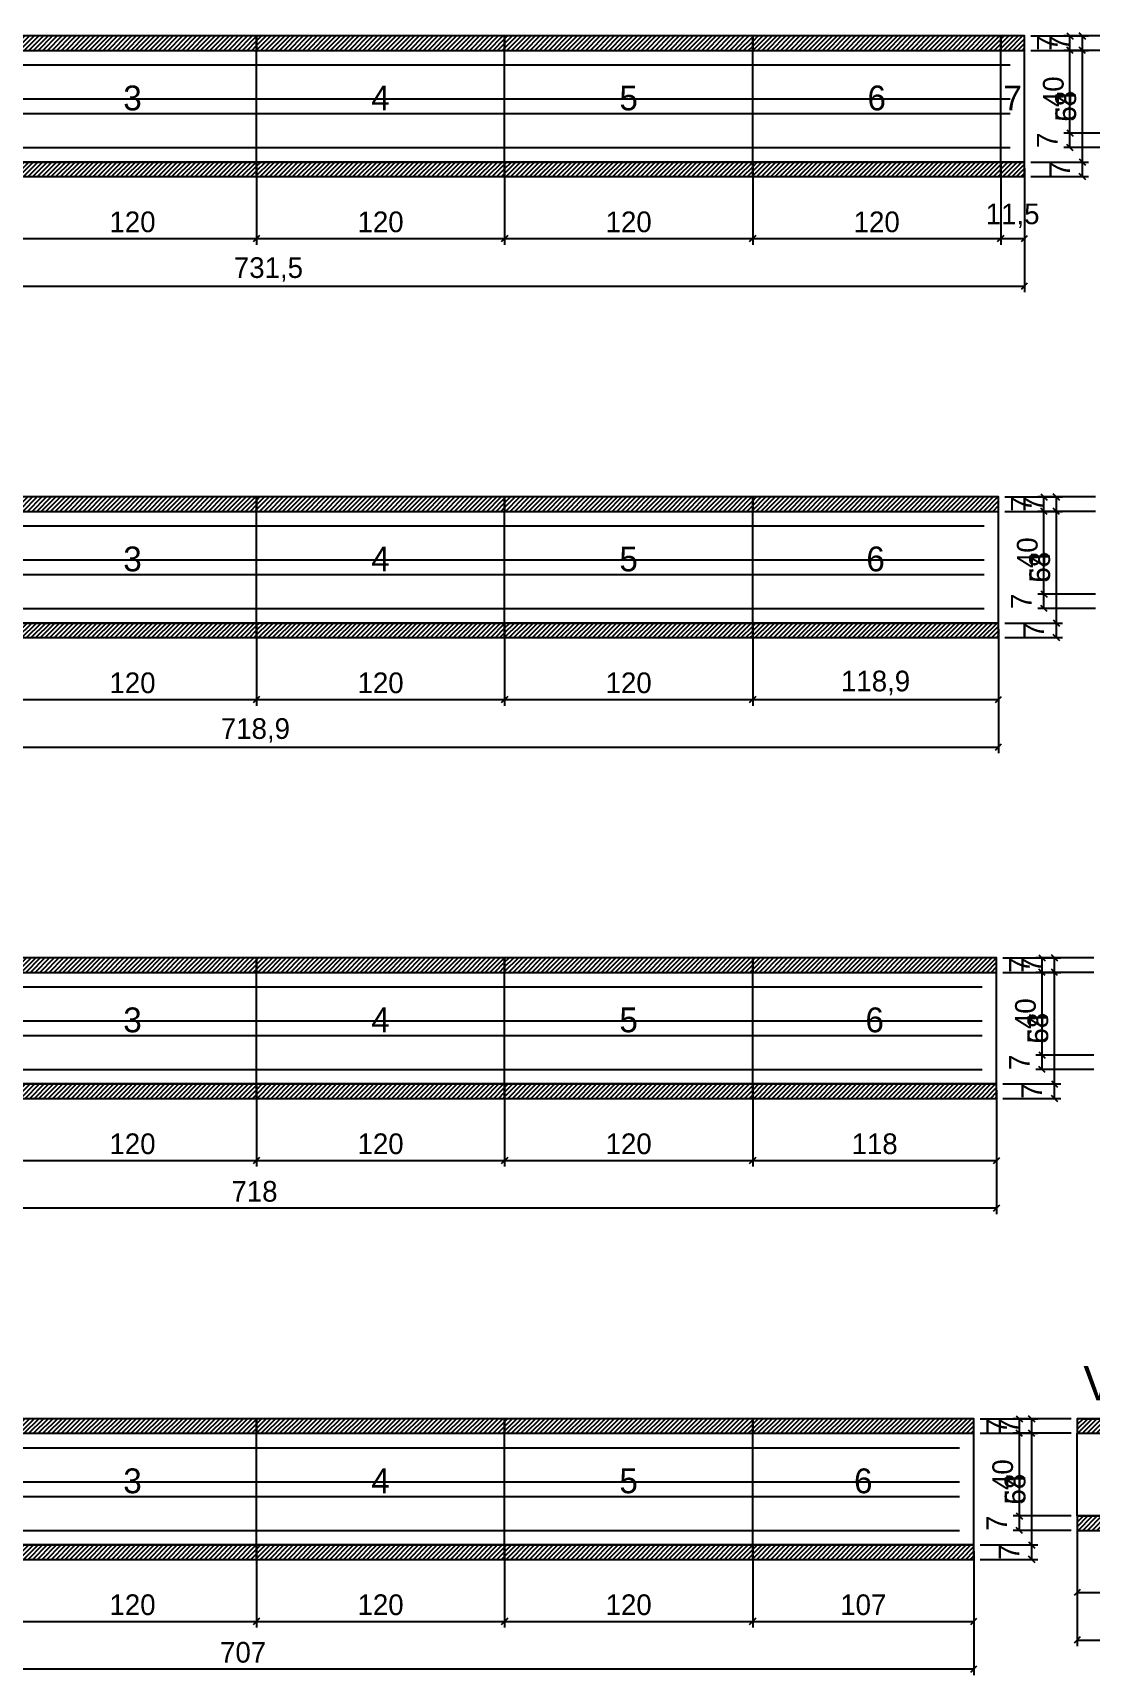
# Model space of a CAD drawing. Extents: x -10500 to 3070, y -11287 to 1250.
# Drawn here: x 449 to 960, y -3462 to -2668 of the extents above; entities that cross this region are included whole.
import ezdxf
from ezdxf.enums import TextEntityAlignment as Align

# ---------------------------------------------------------------- set-up
doc = ezdxf.new("R2010")
doc.units = 0
for name, color, linetype in [('5', 5, 'Continuous'), ('COTA', 241, 'Continuous'), ('NOMENCLATURA', 7, 'Continuous'), ('Painéis', 200, 'Continuous'), ('SARR_2.2x7', 40, 'Continuous'), ('SCO-___-LAJ', 224, 'Continuous')]:
    doc.layers.add(name, color=color, linetype=linetype)
doc.dimstyles.new('PAINEL', dxfattribs={"dimtxt": 10, "dimasz": 3, "dimexe": 3, "dimexo": 3, "dimgap": 3, "dimtad": 1, "dimblk": 'OBLIQUE', "dimblk1": 'OBLIQUE', "dimcen": 2.5, "dimclrd": 4, "dimclre": 4, "dimclrt": 240, "dimazin": 3, "dimtfac": 1, "dimtmove": 0, "dimatfit": 3})

# ---------------------------------------------------------------- blocks, each defined once
blk = doc.blocks.new('_OBLIQUE')
at = {"color": 0, "linetype": 'BYBLOCK'}
blk.add_line((-0.5, -0.5), (0.5, 0.5), dxfattribs=at)

msp = doc.modelspace()

# ---------------------------------------------------------------- hatches: boundary and pattern name
at = {"layer": 'COTA'}
h = msp.add_hatch(dxfattribs=at)
h.set_pattern_fill('ANSI31', scale=0.5)
h.paths.add_polyline_path([(437, -2676), (557, -2676), (557, -2669), (437, -2669)])
h = msp.add_hatch(dxfattribs=at)
h.set_pattern_fill('ANSI31', scale=0.5)
h.paths.add_polyline_path([(557, -2676), (677, -2676), (677, -2669), (557, -2669)])
h = msp.add_hatch(dxfattribs=at)
h.set_pattern_fill('ANSI31', scale=0.5)
h.paths.add_polyline_path([(677, -2676), (797, -2676), (797, -2669), (677, -2669)])
h = msp.add_hatch(dxfattribs=at)
h.set_pattern_fill('ANSI31', scale=0.5)
h.paths.add_polyline_path([(797, -2676), (917, -2676), (917, -2669), (797, -2669)])
h = msp.add_hatch(dxfattribs=at)
h.set_pattern_fill('ANSI31', scale=0.5)
h.paths.add_polyline_path([(917, -2676), (928.5, -2676), (928.5, -2669), (917, -2669)])
h = msp.add_hatch(dxfattribs=at)
h.set_pattern_fill('ANSI31', scale=0.5)
h.paths.add_polyline_path([(437, -2737), (557, -2737), (557, -2730), (437, -2730)])
h = msp.add_hatch(dxfattribs=at)
h.set_pattern_fill('ANSI31', scale=0.5)
h.paths.add_polyline_path([(557, -2737), (677, -2737), (677, -2730), (557, -2730)])
h = msp.add_hatch(dxfattribs=at)
h.set_pattern_fill('ANSI31', scale=0.5)
h.paths.add_polyline_path([(677, -2737), (797, -2737), (797, -2730), (677, -2730)])
h = msp.add_hatch(dxfattribs=at)
h.set_pattern_fill('ANSI31', scale=0.5)
h.paths.add_polyline_path([(797, -2737), (917, -2737), (917, -2730), (797, -2730)])
h = msp.add_hatch(dxfattribs=at)
h.set_pattern_fill('ANSI31', scale=0.5)
h.paths.add_polyline_path([(917, -2737), (928.5, -2737), (928.5, -2730), (917, -2730)])
h = msp.add_hatch(dxfattribs=at)
h.set_pattern_fill('ANSI31', scale=0.5)
h.paths.add_polyline_path([(437, -2899), (557, -2899), (557, -2892), (437, -2892)])
h = msp.add_hatch(dxfattribs=at)
h.set_pattern_fill('ANSI31', scale=0.5)
h.paths.add_polyline_path([(557, -2899), (677, -2899), (677, -2892), (557, -2892)])
h = msp.add_hatch(dxfattribs=at)
h.set_pattern_fill('ANSI31', scale=0.5)
h.paths.add_polyline_path([(677, -2899), (797, -2899), (797, -2892), (677, -2892)])
h = msp.add_hatch(dxfattribs=at)
h.set_pattern_fill('ANSI31', scale=0.5)
h.paths.add_polyline_path([(797, -2899), (915.9, -2899), (915.9, -2892), (797, -2892)])
h = msp.add_hatch(dxfattribs=at)
h.set_pattern_fill('ANSI31', scale=0.5)
h.paths.add_polyline_path([(437, -2960), (557, -2960), (557, -2953), (437, -2953)])
h = msp.add_hatch(dxfattribs=at)
h.set_pattern_fill('ANSI31', scale=0.5)
h.paths.add_polyline_path([(557, -2960), (677, -2960), (677, -2953), (557, -2953)])
h = msp.add_hatch(dxfattribs=at)
h.set_pattern_fill('ANSI31', scale=0.5)
h.paths.add_polyline_path([(677, -2960), (797, -2960), (797, -2953), (677, -2953)])
h = msp.add_hatch(dxfattribs=at)
h.set_pattern_fill('ANSI31', scale=0.5)
h.paths.add_polyline_path([(797, -2960), (915.9, -2960), (915.9, -2953), (797, -2953)])
h = msp.add_hatch(dxfattribs=at)
h.set_pattern_fill('ANSI31', scale=0.5)
h.paths.add_polyline_path([(437, -3122), (557, -3122), (557, -3115), (437, -3115)])
h = msp.add_hatch(dxfattribs=at)
h.set_pattern_fill('ANSI31', scale=0.5)
h.paths.add_polyline_path([(557, -3122), (677, -3122), (677, -3115), (557, -3115)])
h = msp.add_hatch(dxfattribs=at)
h.set_pattern_fill('ANSI31', scale=0.5)
h.paths.add_polyline_path([(677, -3122), (797, -3122), (797, -3115), (677, -3115)])
h = msp.add_hatch(dxfattribs=at)
h.set_pattern_fill('ANSI31', scale=0.5)
h.paths.add_polyline_path([(797, -3122), (915, -3122), (915, -3115), (797, -3115)])
h = msp.add_hatch(dxfattribs=at)
h.set_pattern_fill('ANSI31', scale=0.5)
h.paths.add_polyline_path([(437, -3183), (557, -3183), (557, -3176), (437, -3176)])
h = msp.add_hatch(dxfattribs=at)
h.set_pattern_fill('ANSI31', scale=0.5)
h.paths.add_polyline_path([(557, -3183), (677, -3183), (677, -3176), (557, -3176)])
h = msp.add_hatch(dxfattribs=at)
h.set_pattern_fill('ANSI31', scale=0.5)
h.paths.add_polyline_path([(677, -3183), (797, -3183), (797, -3176), (677, -3176)])
h = msp.add_hatch(dxfattribs=at)
h.set_pattern_fill('ANSI31', scale=0.5)
h.paths.add_polyline_path([(797, -3183), (915, -3183), (915, -3176), (797, -3176)])
h = msp.add_hatch(dxfattribs=at)
h.set_pattern_fill('ANSI31', scale=0.5)
h.paths.add_polyline_path([(437, -3345), (557, -3345), (557, -3338), (437, -3338)])
h = msp.add_hatch(dxfattribs=at)
h.set_pattern_fill('ANSI31', scale=0.5)
h.paths.add_polyline_path([(557, -3345), (677, -3345), (677, -3338), (557, -3338)])
h = msp.add_hatch(dxfattribs=at)
h.set_pattern_fill('ANSI31', scale=0.5)
h.paths.add_polyline_path([(677, -3345), (797, -3345), (797, -3338), (677, -3338)])
h = msp.add_hatch(dxfattribs=at)
h.set_pattern_fill('ANSI31', scale=0.5)
h.paths.add_polyline_path([(797, -3345), (904, -3345), (904, -3338), (797, -3338)])
h = msp.add_hatch(dxfattribs=at)
h.set_pattern_fill('ANSI31', scale=0.5)
h.paths.add_polyline_path([(954, -3345), (1074, -3345), (1074, -3338), (954, -3338)])
h = msp.add_hatch(dxfattribs=at)
h.set_pattern_fill('ANSI31', scale=0.5)
h.paths.add_polyline_path([(954, -3392), (1074, -3392), (1074, -3385), (954, -3385)])
h = msp.add_hatch(dxfattribs=at)
h.set_pattern_fill('ANSI31', scale=0.5)
h.paths.add_polyline_path([(437, -3406), (557, -3406), (557, -3399), (437, -3399)])
h = msp.add_hatch(dxfattribs=at)
h.set_pattern_fill('ANSI31', scale=0.5)
h.paths.add_polyline_path([(557, -3406), (677, -3406), (677, -3399), (557, -3399)])
h = msp.add_hatch(dxfattribs=at)
h.set_pattern_fill('ANSI31', scale=0.5)
h.paths.add_polyline_path([(677, -3406), (797, -3406), (797, -3399), (677, -3399)])
h = msp.add_hatch(dxfattribs=at)
h.set_pattern_fill('ANSI31', scale=0.5)
h.paths.add_polyline_path([(797, -3406), (904, -3406), (904, -3399), (797, -3399)])

# ---------------------------------------------------------------- linework, layer by layer
at = {"layer": 'Painéis'}
for p, q in [((437, -2676), (557, -2676)), ((557, -2730), (557, -2676)), ((557, -2730), (557, -2676)), ((557, -2676), (677, -2676)), ((557, -2730), (557, -2676)), ((677, -2730), (677, -2676)), ((677, -2730), (677, -2676)), ((677, -2676), (797, -2676)), ((677, -2730), (677, -2676)), ((797, -2730), (797, -2676)), ((797, -2730), (797, -2676)), ((797, -2676), (917, -2676)), ((797, -2730), (797, -2676)), ((917, -2730), (917, -2676)), ((917, -2730), (917, -2676)), ((917, -2676), (928.5, -2676)), ((917, -2730), (917, -2676)), ((928.5, -2730), (928.5, -2676)), ((437, -2730), (557, -2730)), ((557, -2730), (677, -2730)), ((677, -2730), (797, -2730)), ((797, -2730), (917, -2730)), ((917, -2730), (928.5, -2730)), ((437, -2899), (557, -2899)), ((557, -2953), (557, -2899)), ((557, -2953), (557, -2899)), ((557, -2899), (677, -2899)), ((557, -2953), (557, -2899)), ((677, -2953), (677, -2899)), ((677, -2953), (677, -2899)), ((677, -2899), (797, -2899)), ((677, -2953), (677, -2899)), ((797, -2953), (797, -2899)), ((797, -2953), (797, -2899)), ((797, -2899), (915.9, -2899)), ((797, -2953), (797, -2899)), ((915.9, -2953), (915.9, -2899)), ((437, -2953), (557, -2953)), ((557, -2953), (677, -2953)), ((677, -2953), (797, -2953)), ((797, -2953), (915.9, -2953)), ((437, -3122), (557, -3122)), ((557, -3176), (557, -3122)), ((557, -3176), (557, -3122)), ((557, -3122), (677, -3122)), ((557, -3176), (557, -3122)), ((677, -3176), (677, -3122)), ((677, -3176), (677, -3122)), ((677, -3122), (797, -3122)), ((677, -3176), (677, -3122)), ((797, -3176), (797, -3122)), ((797, -3176), (797, -3122)), ((797, -3122), (915, -3122)), ((797, -3176), (797, -3122)), ((915, -3176), (915, -3122)), ((437, -3176), (557, -3176)), ((557, -3176), (677, -3176)), ((677, -3176), (797, -3176)), ((797, -3176), (915, -3176)), ((437, -3345), (557, -3345)), ((557, -3399), (557, -3345)), ((557, -3399), (557, -3345)), ((557, -3345), (677, -3345)), ((557, -3399), (557, -3345)), ((677, -3399), (677, -3345)), ((677, -3399), (677, -3345)), ((677, -3345), (797, -3345)), ((677, -3399), (677, -3345)), ((797, -3399), (797, -3345)), ((797, -3399), (797, -3345)), ((797, -3345), (904, -3345)), ((797, -3399), (797, -3345)), ((904, -3399), (904, -3345)), ((954, -3345), (1074, -3345)), ((954, -3385), (954, -3345)), ((954, -3385), (1074, -3385)), ((437, -3399), (557, -3399)), ((557, -3399), (677, -3399)), ((677, -3399), (797, -3399)), ((797, -3399), (904, -3399))]:
    msp.add_line(p, q, dxfattribs=at)
at = {"layer": 'SARR_2.2x7'}
for points in [[(437, -2683), (557, -2683)], [(437, -2683), (557, -2683)], [(557, -2683), (677, -2683)], [(557, -2683), (677, -2683)], [(677, -2683), (797, -2683)], [(677, -2683), (797, -2683)], [(797, -2683), (917, -2683)], [(797, -2683), (917, -2683)], [(917, -2683), (921.5, -2683)], [(917, -2683), (921.5, -2683)], [(437, -2699.5), (557, -2699.5)], [(437, -2699.5), (557, -2699.5)], [(557, -2699.5), (677, -2699.5)], [(557, -2699.5), (677, -2699.5)], [(677, -2699.5), (797, -2699.5)], [(677, -2699.5), (797, -2699.5)], [(797, -2699.5), (917, -2699.5)], [(797, -2699.5), (917, -2699.5)], [(917, -2699.5), (921.5, -2699.5)], [(917, -2699.5), (921.5, -2699.5)], [(437, -2706.5), (557, -2706.5)], [(437, -2706.5), (557, -2706.5)], [(557, -2706.5), (677, -2706.5)], [(557, -2706.5), (677, -2706.5)], [(677, -2706.5), (797, -2706.5)], [(677, -2706.5), (797, -2706.5)], [(797, -2706.5), (917, -2706.5)], [(797, -2706.5), (917, -2706.5)], [(917, -2706.5), (921.5, -2706.5)], [(917, -2706.5), (921.5, -2706.5)], [(437, -2723), (557, -2723)], [(437, -2723), (557, -2723)], [(557, -2723), (677, -2723)], [(557, -2723), (677, -2723)], [(677, -2723), (797, -2723)], [(677, -2723), (797, -2723)], [(797, -2723), (917, -2723)], [(797, -2723), (917, -2723)], [(917, -2723), (921.5, -2723)], [(917, -2723), (921.5, -2723)], [(437, -2906), (557, -2906)], [(437, -2906), (557, -2906)], [(557, -2906), (677, -2906)], [(557, -2906), (677, -2906)], [(677, -2906), (797, -2906)], [(677, -2906), (797, -2906)], [(797, -2906), (908.9, -2906)], [(797, -2906), (908.9, -2906)], [(437, -2922.5), (557, -2922.5)], [(437, -2922.5), (557, -2922.5)], [(557, -2922.5), (677, -2922.5)], [(557, -2922.5), (677, -2922.5)], [(677, -2922.5), (797, -2922.5)], [(677, -2922.5), (797, -2922.5)], [(797, -2922.5), (908.9, -2922.5)], [(797, -2922.5), (908.9, -2922.5)], [(437, -2929.5), (557, -2929.5)], [(437, -2929.5), (557, -2929.5)], [(557, -2929.5), (677, -2929.5)], [(557, -2929.5), (677, -2929.5)], [(677, -2929.5), (797, -2929.5)], [(677, -2929.5), (797, -2929.5)], [(797, -2929.5), (908.9, -2929.5)], [(797, -2929.5), (908.9, -2929.5)], [(437, -2946), (557, -2946)], [(437, -2946), (557, -2946)], [(557, -2946), (677, -2946)], [(557, -2946), (677, -2946)], [(677, -2946), (797, -2946)], [(677, -2946), (797, -2946)], [(797, -2946), (908.9, -2946)], [(797, -2946), (908.9, -2946)], [(437, -3129), (557, -3129)], [(437, -3129), (557, -3129)], [(557, -3129), (677, -3129)], [(557, -3129), (677, -3129)], [(677, -3129), (797, -3129)], [(677, -3129), (797, -3129)], [(797, -3129), (908, -3129)], [(797, -3129), (908, -3129)], [(437, -3145.5), (557, -3145.5)], [(437, -3145.5), (557, -3145.5)], [(557, -3145.5), (677, -3145.5)], [(557, -3145.5), (677, -3145.5)], [(677, -3145.5), (797, -3145.5)], [(677, -3145.5), (797, -3145.5)], [(797, -3145.5), (908, -3145.5)], [(797, -3145.5), (908, -3145.5)], [(437, -3152.5), (557, -3152.5)], [(437, -3152.5), (557, -3152.5)], [(557, -3152.5), (677, -3152.5)], [(557, -3152.5), (677, -3152.5)], [(677, -3152.5), (797, -3152.5)], [(677, -3152.5), (797, -3152.5)], [(797, -3152.5), (908, -3152.5)], [(797, -3152.5), (908, -3152.5)], [(437, -3169), (557, -3169)], [(437, -3169), (557, -3169)], [(557, -3169), (677, -3169)], [(557, -3169), (677, -3169)], [(677, -3169), (797, -3169)], [(677, -3169), (797, -3169)], [(797, -3169), (908, -3169)], [(797, -3169), (908, -3169)], [(437, -3352), (557, -3352)], [(437, -3352), (557, -3352)], [(557, -3352), (677, -3352)], [(557, -3352), (677, -3352)], [(677, -3352), (797, -3352)], [(677, -3352), (797, -3352)], [(797, -3352), (897, -3352)], [(797, -3352), (897, -3352)], [(437, -3368.5), (557, -3368.5)], [(437, -3368.5), (557, -3368.5)], [(557, -3368.5), (677, -3368.5)], [(557, -3368.5), (677, -3368.5)], [(677, -3368.5), (797, -3368.5)], [(677, -3368.5), (797, -3368.5)], [(797, -3368.5), (897, -3368.5)], [(797, -3368.5), (897, -3368.5)], [(437, -3375.5), (557, -3375.5)], [(437, -3375.5), (557, -3375.5)], [(557, -3375.5), (677, -3375.5)], [(557, -3375.5), (677, -3375.5)], [(677, -3375.5), (797, -3375.5)], [(677, -3375.5), (797, -3375.5)], [(797, -3375.5), (897, -3375.5)], [(797, -3375.5), (897, -3375.5)], [(437, -3392), (557, -3392)], [(437, -3392), (557, -3392)], [(557, -3392), (677, -3392)], [(557, -3392), (677, -3392)], [(677, -3392), (797, -3392)], [(677, -3392), (797, -3392)], [(797, -3392), (897, -3392)], [(797, -3392), (897, -3392)]]:
    msp.add_lwpolyline(points, dxfattribs=at)
at = {"layer": 'SCO-___-LAJ'}
for points in [[(437, -2676), (557, -2676), (557, -2669), (437, -2669)], [(557, -2676), (677, -2676), (677, -2669), (557, -2669)], [(677, -2676), (797, -2676), (797, -2669), (677, -2669)], [(797, -2676), (917, -2676), (917, -2669), (797, -2669)], [(917, -2676), (928.5, -2676), (928.5, -2669), (917, -2669)], [(437, -2737), (557, -2737), (557, -2730), (437, -2730)], [(557, -2737), (677, -2737), (677, -2730), (557, -2730)], [(677, -2737), (797, -2737), (797, -2730), (677, -2730)], [(797, -2737), (917, -2737), (917, -2730), (797, -2730)], [(917, -2737), (928.5, -2737), (928.5, -2730), (917, -2730)], [(437, -2899), (557, -2899), (557, -2892), (437, -2892)], [(557, -2899), (677, -2899), (677, -2892), (557, -2892)], [(677, -2899), (797, -2899), (797, -2892), (677, -2892)], [(797, -2899), (915.9, -2899), (915.9, -2892), (797, -2892)], [(437, -2960), (557, -2960), (557, -2953), (437, -2953)], [(557, -2960), (677, -2960), (677, -2953), (557, -2953)], [(677, -2960), (797, -2960), (797, -2953), (677, -2953)], [(797, -2960), (915.9, -2960), (915.9, -2953), (797, -2953)], [(437, -3122), (557, -3122), (557, -3115), (437, -3115)], [(557, -3122), (677, -3122), (677, -3115), (557, -3115)], [(677, -3122), (797, -3122), (797, -3115), (677, -3115)], [(797, -3122), (915, -3122), (915, -3115), (797, -3115)], [(437, -3183), (557, -3183), (557, -3176), (437, -3176)], [(557, -3183), (677, -3183), (677, -3176), (557, -3176)], [(677, -3183), (797, -3183), (797, -3176), (677, -3176)], [(797, -3183), (915, -3183), (915, -3176), (797, -3176)], [(437, -3345), (557, -3345), (557, -3338), (437, -3338)], [(557, -3345), (677, -3345), (677, -3338), (557, -3338)], [(677, -3345), (797, -3345), (797, -3338), (677, -3338)], [(797, -3345), (904, -3345), (904, -3338), (797, -3338)], [(954, -3345), (1074, -3345), (1074, -3338), (954, -3338)], [(954, -3392), (1074, -3392), (1074, -3385), (954, -3385)], [(437, -3406), (557, -3406), (557, -3399), (437, -3399)], [(557, -3406), (677, -3406), (677, -3399), (557, -3399)], [(677, -3406), (797, -3406), (797, -3399), (677, -3399)], [(797, -3406), (904, -3406), (904, -3399), (797, -3399)]]:
    msp.add_lwpolyline(points, close=True, dxfattribs=at)

# ---------------------------------------------------------------- texts
at = {"layer": '5'}
for s, p in [('3', (497, -2699)), ('4', (617, -2699)), ('5', (737, -2699)), ('6', (857, -2699)), ('7', (922.75, -2699)), ('3', (497, -2922)), ('4', (617, -2922)), ('5', (737, -2922)), ('6', (856.45, -2922)), ('3', (497, -3145)), ('4', (617, -3145)), ('5', (737, -3145)), ('6', (856, -3145)), ('3', (497, -3368)), ('4', (617, -3368)), ('5', (737, -3368)), ('6', (850.5, -3368))]:
    msp.add_text(s, height=12, dxfattribs=at).set_placement(p, align=Align.MIDDLE_CENTER)
at = {"layer": 'NOMENCLATURA'}
msp.add_text('V435.B', height=16.5, dxfattribs=at).set_placement((957, -3329))

# ---------------------------------------------------------------- dimensions: what is measured, and where the dimension line sits
at = {"layer": 'COTA'}
for base, p1, p2 in [((956.5, -2737), (928.5, -2737), (928.5, -2669)), ((956.5, -2676), (928.5, -2676), (928.5, -2669)), ((950.5, -2676), (978.5, -2676), (978.5, -2669)), ((956.5, -2730), (928.5, -2730), (928.5, -2676)), ((950.5, -2716), (978.5, -2716), (978.5, -2676)), ((950.5, -2723), (978.5, -2723), (978.5, -2716)), ((956.5, -2737), (928.5, -2737), (928.5, -2730)), ((943.9, -2960), (915.9, -2960), (915.9, -2892)), ((943.9, -2899), (915.9, -2899), (915.9, -2892)), ((937.9, -2899), (965.9, -2899), (965.9, -2892)), ((943.9, -2953), (915.9, -2953), (915.9, -2899)), ((937.9, -2939), (965.9, -2939), (965.9, -2899)), ((937.9, -2946), (965.9, -2946), (965.9, -2939)), ((943.9, -2960), (915.9, -2960), (915.9, -2953)), ((943, -3183), (915, -3183), (915, -3115)), ((943, -3122), (915, -3122), (915, -3115)), ((937, -3122), (965, -3122), (965, -3115)), ((943, -3176), (915, -3176), (915, -3122)), ((937, -3162), (965, -3162), (965, -3122)), ((937, -3169), (965, -3169), (965, -3162)), ((943, -3183), (915, -3183), (915, -3176)), ((932, -3406), (904, -3406), (904, -3338)), ((932, -3345), (904, -3345), (904, -3338)), ((926, -3345), (954, -3345), (954, -3338)), ((982, -3392), (954, -3392), (954, -3338)), ((932, -3399), (904, -3399), (904, -3345)), ((926, -3385), (954, -3385), (954, -3345)), ((926, -3392), (954, -3392), (954, -3385)), ((932, -3406), (904, -3406), (904, -3399))]:
    msp.add_linear_dim(base=base, p1=p1, p2=p2, angle=90, dimstyle='PAINEL', dxfattribs=at).render()
for base, p1, p2 in [((197, -2790), (197, -2730), (928.5, -2730)), ((437, -2767), (437, -2730), (557, -2730)), ((557, -2767), (557, -2730), (677, -2730)), ((677, -2767), (677, -2730), (797, -2730)), ((797, -2767), (797, -2730), (917, -2730)), ((917, -2767), (917, -2730), (928.5, -2730)), ((197, -3013), (197, -2953), (915.9, -2953)), ((437, -2990), (437, -2953), (557, -2953)), ((557, -2990), (557, -2953), (677, -2953)), ((677, -2990), (677, -2953), (797, -2953)), ((797, -2990), (797, -2953), (915.9, -2953)), ((197, -3236), (197, -3176), (915, -3176)), ((437, -3213), (437, -3176), (557, -3176)), ((557, -3213), (557, -3176), (677, -3176)), ((677, -3213), (677, -3176), (797, -3176)), ((797, -3213), (797, -3176), (915, -3176)), ((954, -3422), (954, -3385), (1074, -3385)), ((954, -3445), (954, -3385), (1661, -3385)), ((197, -3459), (197, -3399), (904, -3399)), ((437, -3436), (437, -3399), (557, -3399)), ((557, -3436), (557, -3399), (677, -3399)), ((677, -3436), (677, -3399), (797, -3399)), ((797, -3436), (797, -3399), (904, -3399))]:
    msp.add_linear_dim(base=base, p1=p1, p2=p2, dimstyle='PAINEL', dxfattribs=at).render()

doc.saveas('drawing.dxf')
